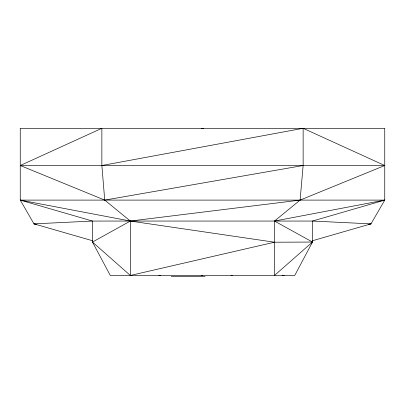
<?xml version="1.0" encoding="UTF-8"?>
<svg xmlns="http://www.w3.org/2000/svg" width="405" height="405" viewBox="0 0 405 405"><rect width="100%" height="100%" fill="white"/><g stroke="black" fill="none" stroke-linecap="round" stroke-linejoin="round"><path stroke-width="0.61" d="M92.72 240.793L34 223.869L20.25 200.1L20.25 128.304L384.75 128.304L384.75 200.1L371 223.869L312.285 240.793M101.863 165.513L303.137 128.304L303.137 165.513L104.733 200.105L101.863 165.513L101.863 128.304L20.25 165.513L104.733 200.105L130.349 221.054L274.484 242.215L312.498 242.053L312.498 221.054L384.75 200.1L20.25 200.1L92.472 221.054L312.498 221.054L371 223.869L368.53 224.375M274.484 242.215L130.349 275.456L130.349 221.054L20.25 200.1M303.137 165.513L300.1 200.105L274.484 221.054L274.484 275.456L312.498 242.053L274.484 221.054L384.75 200.1M312.498 242.053L294.734 275.456L110.276 275.456L92.472 242.053L92.472 221.054L34 223.869L36.475 224.375M303.137 128.304L384.75 165.513L300.1 200.105L130.349 221.054L92.472 242.053L130.349 275.456M201.285 128.603L202.5 128.304L203.715 128.603M20.25 165.513L384.75 165.513M34 223.869L35.25 223.869M369.75 223.869L371 223.869M171.209 276.696L205.036 276.696M282.295 275.192L284.163 275.456M158.8 275.192L160.669 275.456M201.275 275.228L202.5 275.456M231.058 275.223L232.298 275.456"/></g></svg>
